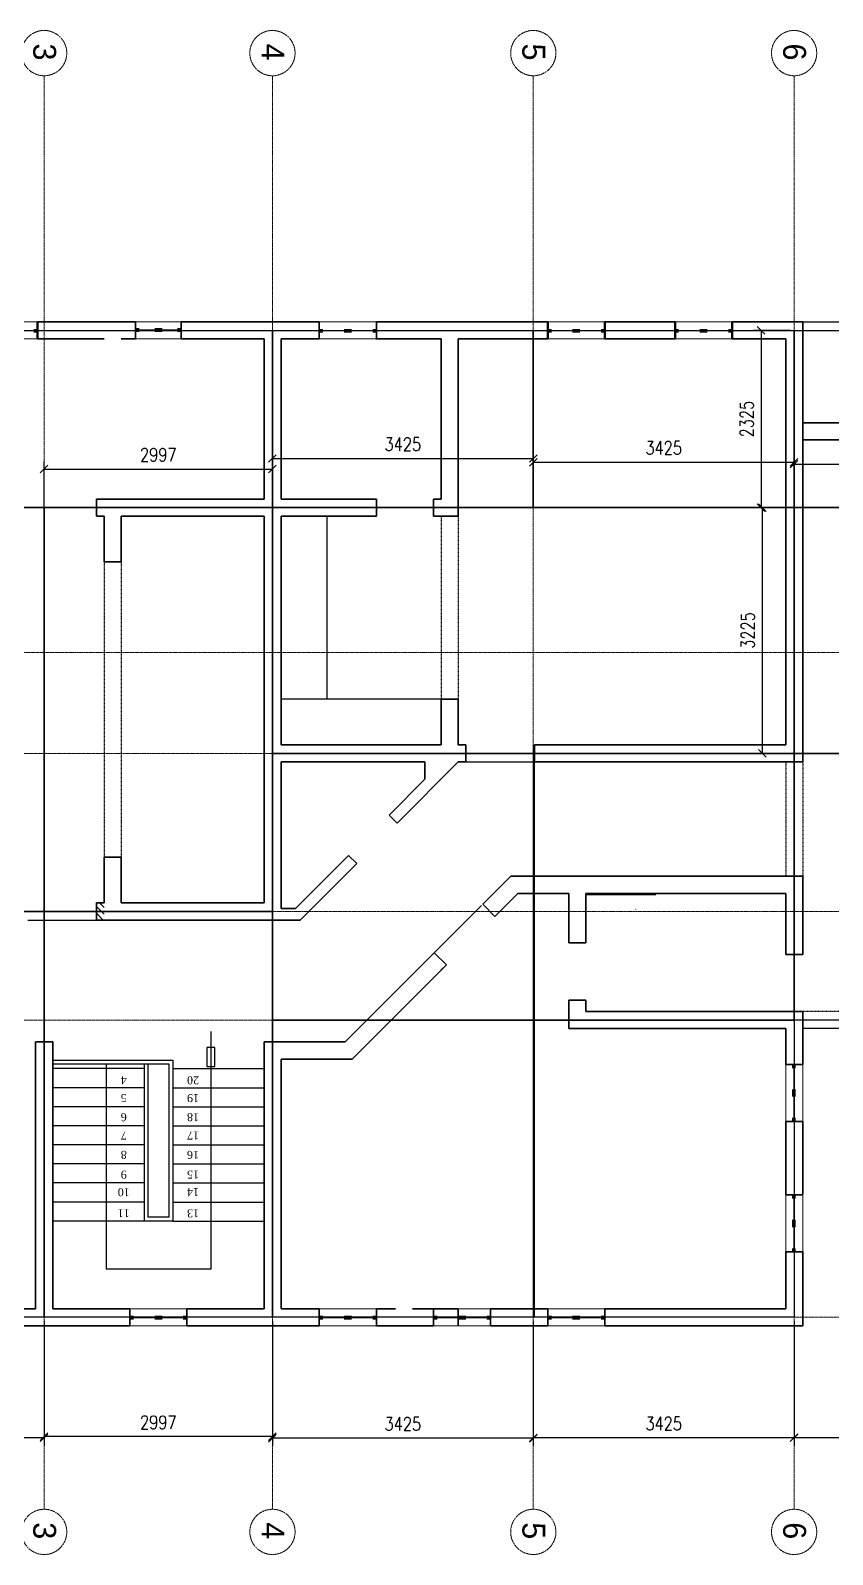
# Model space of a CAD drawing. Header units: inches. Extents: x 13 to 34639, y 6 to 20010.
# Drawn here: x 13871 to 24404, y 11 to 20010 of the extents above; entities that cross this region are included whole.
import ezdxf

# ---------------------------------------------------------------- set-up
doc = ezdxf.new("R2010")
doc.units = ezdxf.units.IN
doc.header["$MEASUREMENT"] = 0
doc.linetypes.add('HIDDEN', pattern=[0.25, 0.125, -0.125])
doc.linetypes.add('PHANTOM2', pattern=[31.75, 15.875, -3.175, 3.175, -3.175, 3.175, -3.175])
doc.layers.get('Defpoints').update_dxf_attribs({"color": 140})
for name, color, linetype in [('3', 8, 'Continuous'), ('A-Text', 4, 'Continuous'), ('broken', 9, 'Continuous'), ('DIMENSIONS', 254, 'Continuous'), ('HACTH', 8, 'Continuous'), ('panel', 2, 'Continuous')]:
    doc.layers.add(name, color=color, linetype=linetype)
for name, color, linetype, lineweight in [('A-Dimension', 1, 'Continuous', 15), ('A-WALL', 5, 'Continuous', 120), ('A-WINDOW', 4, 'Continuous', 9), ('HATCH', 6, 'Continuous', 0), ('SANITARY', 212, 'Continuous', 5)]:
    doc.layers.add(name, color=color, linetype=linetype, lineweight=lineweight)
doc.styles.add('MPN', font='romans.shx', dxfattribs={"width": 0.8, "height": 1.75})
doc.styles.get("Standard").update_dxf_attribs({"font": 'arial.ttf'})
doc.styles.add('STYLE27', font='times.ttf', dxfattribs={"height": 200})
doc.dimstyles.new('MPN', dxfattribs={"dimtxt": 2.5, "dimasz": 2.5, "dimexe": 1.2, "dimexo": 1, "dimgap": 1, "dimtad": 1, "dimdec": 0, "dimzin": 0, "dimdsep": 46, "dimtxsty": 'MPN', "dimcen": 0.09, "dimclrd": 256, "dimclrt": 1, "dimadec": 0, "dimazin": 0, "dimtfac": 1, "dimtdec": 0, "dimtofl": 0, "dimtmove": 0, "dimatfit": 3, "dimfxl": 1, "dimtolj": 1, "dimtzin": 0, "dimarcsym": 0})

# ---------------------------------------------------------------- blocks, each defined once
blk = doc.blocks.new('win 750')
at = {"layer": 'A-WINDOW'}
for p, q in [((0, 225), (-750, 225)), ((-750, 0), (0, 0))]:
    blk.add_line(p, q, dxfattribs=at)
for points in [[(-375, 118, 50, 50, 0), (-425, 118, 15, 15, 0), (-700, 118, 50, 50, 0), (-750, 118, 50, 50, 0)], [(0, 118, 50, 50, 0), (-50, 118, 15, 15, 0), (-325, 118, 50, 50, 0), (-375, 118, 50, 50, 0)]]:
    blk.add_lwpolyline(points, format="xyseb", dxfattribs=at)
blk = doc.blocks.new('WIN-600')
at = {"layer": 'A-WINDOW'}
for p, q in [((0, 0), (0, 600)), ((225, 600), (225, 0))]:
    blk.add_line(p, q, dxfattribs=at)
for points in [[(107, 300, 50, 50, 0), (107, 350, 15, 15, 0), (107, 550, 50, 50, 0), (107, 600, 50, 50, 0)], [(107, 0, 50, 50, 0), (107, 50, 15, 15, 0), (107, 250, 50, 50, 0), (107, 300, 50, 50, 0)]]:
    blk.add_lwpolyline(points, format="xyseb", dxfattribs=at)
blk = doc.blocks.new('WIN 600')
at = {"layer": 'A-WINDOW', "rotation": 270}
blk.add_blockref('WIN-600', (0, 225), dxfattribs=at)
blk = doc.blocks.new('_Oblique')
at = {"color": 0, "linetype": 'ByBlock', "lineweight": -2}
blk.add_line((-0.5, -0.5), (0.5, 0.5), dxfattribs=at)
blk = doc.blocks.new('*D46')
at = {"layer": 'A-Dimension', "color": 0, "lineweight": -2, "transparency": 16777216}
for p, q in [((14051, 13319), (14051, 14355)), ((17049, 13086), (17049, 14355))]:
    blk.add_line(p, q, dxfattribs=at)
at = {"layer": 'A-Dimension', "lineweight": -2, "transparency": 16777216}
blk.add_line((14051, 14255), (17049, 14255), dxfattribs=at)
at = {"layer": 'Defpoints', "color": 0, "transparency": 16777216}
for p in [(17049, 14255), (14051, 13269), (17049, 13036)]:
    blk.add_point(p, dxfattribs=at)
at = {"layer": 'A-Dimension', "lineweight": -2, "transparency": 16777216, "xscale": 100, "yscale": 100, "zscale": 100, "rotation": 180}
blk.add_blockref('_Oblique', (14051, 14255), dxfattribs=at)
at = {"layer": 'A-Dimension', "lineweight": -2, "transparency": 16777216, "xscale": 100, "yscale": 100, "zscale": 100}
blk.add_blockref('_Oblique', (17049, 14255), dxfattribs=at)
at = {"layer": 'A-Dimension', "color": 1, "transparency": 16777216, "insert": (15550, 14443), "char_height": 175, "attachment_point": 5, "style": 'MPN'}
blk.add_mtext('\\A1;2997', dxfattribs=at)
blk = doc.blocks.new('*D27')
at = {"layer": 'A-Dimension', "color": 0, "lineweight": -2, "transparency": 16777216}
for p, q in [((17049, 13799), (17049, 14493)), ((20474, 13799), (20474, 14493))]:
    blk.add_line(p, q, dxfattribs=at)
at = {"layer": 'A-Dimension', "lineweight": -2, "transparency": 16777216}
blk.add_line((17049, 14393), (20474, 14393), dxfattribs=at)
at = {"layer": 'Defpoints', "color": 0, "transparency": 16777216}
for p in [(20474, 14393), (17049, 13749), (20474, 13749)]:
    blk.add_point(p, dxfattribs=at)
at = {"layer": 'A-Dimension', "lineweight": -2, "transparency": 16777216, "xscale": 100, "yscale": 100, "zscale": 100, "rotation": 180}
blk.add_blockref('_Oblique', (17049, 14393), dxfattribs=at)
at = {"layer": 'A-Dimension', "lineweight": -2, "transparency": 16777216, "xscale": 100, "yscale": 100, "zscale": 100}
blk.add_blockref('_Oblique', (20474, 14393), dxfattribs=at)
at = {"layer": 'A-Dimension', "color": 1, "transparency": 16777216, "insert": (18761, 14580), "char_height": 175, "attachment_point": 5, "style": 'MPN'}
blk.add_mtext('\\A1;3425', dxfattribs=at)
blk = doc.blocks.new('*D28')
at = {"layer": 'A-Dimension', "color": 0, "lineweight": -2, "transparency": 16777216}
for p, q in [((20474, 13799), (20474, 14444)), ((23899, 13799), (23899, 14444))]:
    blk.add_line(p, q, dxfattribs=at)
at = {"layer": 'A-Dimension', "lineweight": -2, "transparency": 16777216}
blk.add_line((20474, 14344), (23899, 14344), dxfattribs=at)
at = {"layer": 'Defpoints', "color": 0, "transparency": 16777216}
for p in [(23899, 14344), (20474, 13749), (23899, 13749)]:
    blk.add_point(p, dxfattribs=at)
at = {"layer": 'A-Dimension', "lineweight": -2, "transparency": 16777216, "xscale": 100, "yscale": 100, "zscale": 100, "rotation": 180}
blk.add_blockref('_Oblique', (20474, 14344), dxfattribs=at)
at = {"layer": 'A-Dimension', "lineweight": -2, "transparency": 16777216, "xscale": 100, "yscale": 100, "zscale": 100}
blk.add_blockref('_Oblique', (23899, 14344), dxfattribs=at)
at = {"layer": 'A-Dimension', "color": 1, "transparency": 16777216, "insert": (22186, 14532), "char_height": 175, "attachment_point": 5, "style": 'MPN'}
blk.add_mtext('\\A1;3425', dxfattribs=at)
blk = doc.blocks.new('*D36')
at = {"layer": 'A-Dimension', "color": 0, "lineweight": -2, "transparency": 16777216}
for p, q in [((27699, 3074), (27699, 1443)), ((23899, 2961), (23899, 1443))]:
    blk.add_line(p, q, dxfattribs=at)
at = {"layer": 'A-Dimension', "lineweight": -2, "transparency": 16777216}
blk.add_line((27699, 1543), (23899, 1543), dxfattribs=at)
at = {"layer": 'Defpoints', "color": 0, "transparency": 16777216}
for p in [(23899, 3011), (27699, 3124), (23899, 1543)]:
    blk.add_point(p, dxfattribs=at)
at = {"layer": 'A-Dimension', "lineweight": -2, "transparency": 16777216, "xscale": 100, "yscale": 100, "zscale": 100, "rotation": 180}
blk.add_blockref('_Oblique', (23899, 1543), dxfattribs=at)
at = {"layer": 'A-Dimension', "lineweight": -2, "transparency": 16777216, "xscale": 100, "yscale": 100, "zscale": 100}
blk.add_blockref('_Oblique', (27699, 1543), dxfattribs=at)
at = {"layer": 'A-Dimension', "color": 1, "transparency": 16777216, "insert": (25799, 1731), "char_height": 175, "attachment_point": 5, "style": 'MPN'}
blk.add_mtext('\\A1;3800', dxfattribs=at)
blk = doc.blocks.new('*D37')
at = {"layer": 'A-Dimension', "color": 0, "lineweight": -2, "transparency": 16777216}
for p, q in [((20474, 3074), (20474, 1442)), ((23899, 3074), (23899, 1442))]:
    blk.add_line(p, q, dxfattribs=at)
at = {"layer": 'A-Dimension', "lineweight": -2, "transparency": 16777216}
blk.add_line((23899, 1542), (20474, 1542), dxfattribs=at)
at = {"layer": 'Defpoints', "color": 0, "transparency": 16777216}
for p in [(20474, 3124), (23899, 3124), (20474, 1542)]:
    blk.add_point(p, dxfattribs=at)
at = {"layer": 'A-Dimension', "lineweight": -2, "transparency": 16777216, "xscale": 100, "yscale": 100, "zscale": 100, "rotation": 180}
blk.add_blockref('_Oblique', (20474, 1542), dxfattribs=at)
at = {"layer": 'A-Dimension', "lineweight": -2, "transparency": 16777216, "xscale": 100, "yscale": 100, "zscale": 100}
blk.add_blockref('_Oblique', (23899, 1542), dxfattribs=at)
at = {"layer": 'A-Dimension', "color": 1, "transparency": 16777216, "insert": (22186, 1729), "char_height": 175, "attachment_point": 5, "style": 'MPN'}
blk.add_mtext('\\A1;3425', dxfattribs=at)
blk = doc.blocks.new('*D38')
at = {"layer": 'A-Dimension', "color": 0, "lineweight": -2, "transparency": 16777216}
for p, q in [((17049, 3074), (17049, 1437)), ((20474, 3074), (20474, 1437))]:
    blk.add_line(p, q, dxfattribs=at)
at = {"layer": 'A-Dimension', "lineweight": -2, "transparency": 16777216}
blk.add_line((20474, 1537), (17049, 1537), dxfattribs=at)
at = {"layer": 'Defpoints', "color": 0, "transparency": 16777216}
for p in [(17049, 3124), (20474, 3124), (17049, 1537)]:
    blk.add_point(p, dxfattribs=at)
at = {"layer": 'A-Dimension', "lineweight": -2, "transparency": 16777216, "xscale": 100, "yscale": 100, "zscale": 100, "rotation": 180}
blk.add_blockref('_Oblique', (17049, 1537), dxfattribs=at)
at = {"layer": 'A-Dimension', "lineweight": -2, "transparency": 16777216, "xscale": 100, "yscale": 100, "zscale": 100}
blk.add_blockref('_Oblique', (20474, 1537), dxfattribs=at)
at = {"layer": 'A-Dimension', "color": 1, "transparency": 16777216, "insert": (18761, 1724), "char_height": 175, "attachment_point": 5, "style": 'MPN'}
blk.add_mtext('\\A1;3425', dxfattribs=at)
blk = doc.blocks.new('*D39')
at = {"layer": 'A-Dimension', "color": 0, "lineweight": -2, "transparency": 16777216}
for p, q in [((14051, 3074), (14051, 1458)), ((17049, 3074), (17049, 1458))]:
    blk.add_line(p, q, dxfattribs=at)
at = {"layer": 'A-Dimension', "lineweight": -2, "transparency": 16777216}
blk.add_line((17049, 1558), (14051, 1558), dxfattribs=at)
at = {"layer": 'Defpoints', "color": 0, "transparency": 16777216}
for p in [(14051, 3124), (17049, 3124), (14051, 1558)]:
    blk.add_point(p, dxfattribs=at)
at = {"layer": 'A-Dimension', "lineweight": -2, "transparency": 16777216, "xscale": 100, "yscale": 100, "zscale": 100, "rotation": 180}
blk.add_blockref('_Oblique', (14051, 1558), dxfattribs=at)
at = {"layer": 'A-Dimension', "lineweight": -2, "transparency": 16777216, "xscale": 100, "yscale": 100, "zscale": 100}
blk.add_blockref('_Oblique', (17049, 1558), dxfattribs=at)
at = {"layer": 'A-Dimension', "color": 1, "transparency": 16777216, "insert": (15550, 1745), "char_height": 175, "attachment_point": 5, "style": 'MPN'}
blk.add_mtext('\\A1;2997', dxfattribs=at)
blk = doc.blocks.new('*D40')
at = {"layer": 'A-Dimension', "color": 0, "lineweight": -2, "transparency": 16777216}
for p, q in [((10275, 3074), (10275, 1442)), ((14051, 3074), (14051, 1442))]:
    blk.add_line(p, q, dxfattribs=at)
at = {"layer": 'A-Dimension', "lineweight": -2, "transparency": 16777216}
blk.add_line((14051, 1542), (10275, 1542), dxfattribs=at)
at = {"layer": 'Defpoints', "color": 0, "transparency": 16777216}
for p in [(10275, 3124), (14051, 3124), (10275, 1542)]:
    blk.add_point(p, dxfattribs=at)
at = {"layer": 'A-Dimension', "lineweight": -2, "transparency": 16777216, "xscale": 100, "yscale": 100, "zscale": 100, "rotation": 180}
blk.add_blockref('_Oblique', (10275, 1542), dxfattribs=at)
at = {"layer": 'A-Dimension', "lineweight": -2, "transparency": 16777216, "xscale": 100, "yscale": 100, "zscale": 100}
blk.add_blockref('_Oblique', (14051, 1542), dxfattribs=at)
at = {"layer": 'A-Dimension', "color": 1, "transparency": 16777216, "insert": (12163, 1730), "char_height": 175, "attachment_point": 5, "style": 'MPN'}
blk.add_mtext('\\A1;3776', dxfattribs=at)
blk = doc.blocks.new('*D42')
at = {"layer": 'A-Dimension', "color": 0, "lineweight": -2, "transparency": 16777216}
for p, q in [((23849, 16074), (23365, 16074)), ((23849, 13749), (23365, 13749))]:
    blk.add_line(p, q, dxfattribs=at)
at = {"layer": 'A-Dimension', "lineweight": -2, "transparency": 16777216}
blk.add_line((23465, 16074), (23465, 13749), dxfattribs=at)
at = {"layer": 'Defpoints', "color": 0, "transparency": 16777216}
for p in [(23899, 16074), (23465, 13749), (23899, 13749)]:
    blk.add_point(p, dxfattribs=at)
at = {"layer": 'A-Dimension', "lineweight": -2, "transparency": 16777216, "xscale": 100, "yscale": 100, "zscale": 100}
for p, rotation in [((23465, 16074), 90), ((23465, 13749), 270)]:
    blk.add_blockref('_Oblique', p, dxfattribs=dict(at, rotation=rotation))
at = {"layer": 'A-Dimension', "color": 1, "transparency": 16777216, "insert": (23278, 14911), "char_height": 175, "attachment_point": 5, "rotation": 90, "style": 'MPN'}
blk.add_mtext('\\A1;2325', dxfattribs=at)
blk = doc.blocks.new('*D43')
at = {"layer": 'A-Dimension', "color": 0, "lineweight": -2, "transparency": 16777216}
for p, q in [((23849, 13749), (23380, 13749)), ((23849, 10524), (23380, 10524))]:
    blk.add_line(p, q, dxfattribs=at)
at = {"layer": 'A-Dimension', "lineweight": -2, "transparency": 16777216}
blk.add_line((23480, 13749), (23480, 10524), dxfattribs=at)
at = {"layer": 'Defpoints', "color": 0, "transparency": 16777216}
for p in [(23899, 13749), (23480, 10524), (23899, 10524)]:
    blk.add_point(p, dxfattribs=at)
at = {"layer": 'A-Dimension', "lineweight": -2, "transparency": 16777216, "xscale": 100, "yscale": 100, "zscale": 100}
for p, rotation in [((23480, 13749), 90), ((23480, 10524), 270)]:
    blk.add_blockref('_Oblique', p, dxfattribs=dict(at, rotation=rotation))
at = {"layer": 'A-Dimension', "color": 1, "transparency": 16777216, "insert": (23292, 12136), "char_height": 175, "attachment_point": 5, "rotation": 90, "style": 'MPN'}
blk.add_mtext('\\A1;3225', dxfattribs=at)
blk = doc.blocks.new('*D44')
at = {"layer": 'A-Dimension', "color": 0, "lineweight": -2, "transparency": 16777216}
for p, q in [((23899, 13799), (23899, 14419)), ((27699, 13799), (27699, 14419))]:
    blk.add_line(p, q, dxfattribs=at)
at = {"layer": 'A-Dimension', "lineweight": -2, "transparency": 16777216}
blk.add_line((23899, 14319), (27699, 14319), dxfattribs=at)
at = {"layer": 'Defpoints', "color": 0, "transparency": 16777216}
for p in [(27699, 14319), (23899, 13749), (27699, 13749)]:
    blk.add_point(p, dxfattribs=at)
at = {"layer": 'A-Dimension', "lineweight": -2, "transparency": 16777216, "xscale": 100, "yscale": 100, "zscale": 100, "rotation": 180}
blk.add_blockref('_Oblique', (23899, 14319), dxfattribs=at)
at = {"layer": 'A-Dimension', "lineweight": -2, "transparency": 16777216, "xscale": 100, "yscale": 100, "zscale": 100}
blk.add_blockref('_Oblique', (27699, 14319), dxfattribs=at)
at = {"layer": 'A-Dimension', "color": 1, "transparency": 16777216, "insert": (25799, 14507), "char_height": 175, "attachment_point": 5, "style": 'MPN'}
blk.add_mtext('\\A1;3800', dxfattribs=at)

msp = doc.modelspace()

# ---------------------------------------------------------------- hatches: boundary and pattern name
at = {"layer": 'HATCH', "lineweight": -2, "ltscale": 1000}
h = msp.add_hatch(dxfattribs=at)
h.set_pattern_fill('ANSI31', color=256, scale=500, angle=-90, style=0)
h.set_pattern_definition([(315, (-570461.95, 557475.026), (44.194174, 44.194174), [])])
h.paths.add_polyline_path([(14738.9, 8336.5), (14838.9, 8336.5), (14838.9, 8561.5), (14738.9, 8561.5)])

# ---------------------------------------------------------------- linework, layer by layer
at = {"layer": 'A-WALL', "lineweight": 35}
for p, q in [((15251.4, 16186.5), (13964.7, 16186.5)), ((13964.7, 16186.5), (15251.4, 16186.5)), ((15251.4, 15961.5), (15251.4, 16186.5)), ((17663.9, 16186.5), (15851.4, 16186.5)), ((15851.4, 15961.5), (15851.4, 16186.5)), ((17663.9, 16186.5), (17663.9, 15961.5)), ((20663.9, 16186.5), (18413.9, 16186.5)), ((18413.9, 16186.5), (18413.9, 15961.5)), ((22334.9, 16186.5), (21413.9, 16186.5)), ((24013.9, 16186.5), (23084.9, 16186.5)), ((24011.4, 16186.5), (23788.9, 16186.5)), ((24011.4, 16186.5), (24011.4, 15961.5)), ((24013.9, 16186.5), (24013.9, 10411.5)), ((14838.9, 15961.5), (13964.7, 15961.5)), ((13964.7, 15961.5), (14838.9, 15961.5)), ((15251.4, 15961.5), (15063.9, 15961.5)), ((15063.9, 15961.5), (15251.4, 15961.5)), ((15851.4, 15961.5), (16938.9, 15961.5)), ((16938.9, 15961.5), (16938.9, 13861.5)), ((17163.9, 15961.5), (17163.9, 13861.5)), ((17163.9, 15961.5), (17663.9, 15961.5)), ((18412.5, 15961.5), (19263.9, 15961.5)), ((19263.9, 15961.5), (19263.9, 13861.5)), ((20663.9, 15961.5), (19488.9, 15961.5)), ((19488.9, 15961.5), (19488.9, 13636.5)), ((22334.9, 15961.5), (21413.9, 15961.5)), ((23788.9, 15961.5), (23084.9, 15961.5)), ((23788.9, 15961.5), (23788.9, 10636.5)), ((24011.4, 15961.5), (24013.9, 15961.5)), ((25038.9, 14861.5), (24013.9, 14861.5)), ((25038.9, 14636.5), (24013.9, 14636.5)), ((14738.9, 13861.5), (14738.9, 13636.5)), ((14738.9, 13861.5), (14838.9, 13861.5)), ((16938.9, 13861.5), (14838.9, 13861.5)), ((18413.9, 13861.5), (17163.9, 13861.5)), ((18413.9, 13861.5), (18413.9, 13636.5)), ((19163.9, 13861.5), (19163.9, 13636.5)), ((19163.9, 13861.5), (19263.9, 13861.5)), ((14738.9, 13636.5), (14838.9, 13636.5)), ((14838.9, 13636.5), (14838.9, 13036.5)), ((16938.9, 13636.5), (15063.9, 13636.5)), ((15063.9, 13636.5), (15063.9, 13036.5)), ((16938.9, 13636.5), (16938.9, 8561.5)), ((18413.9, 13636.5), (17163.9, 13636.5)), ((17163.9, 13636.5), (17163.9, 10636.5)), ((19163.9, 13636.5), (19263.9, 13636.5)), ((19488.9, 13636.5), (19263.9, 13636.5)), ((15063.9, 13036.5), (14838.9, 13036.5)), ((19263.9, 11236.5), (19263.9, 10636.5)), ((19488.9, 11236.5), (19263.9, 11236.5)), ((19488.9, 11236.5), (19488.9, 10636.5)), ((19263.9, 10636.5), (17163.9, 10636.5)), ((19588.9, 10636.5), (19488.9, 10636.5)), ((19588.9, 10636.5), (19588.9, 10411.5)), ((23788.9, 10636.5), (20488.9, 10636.5)), ((20488.9, 10636.5), (20488.9, 10411.5)), ((17163.9, 10411.5), (17163.9, 8486.5)), ((19049.8, 10411.5), (17163.9, 10411.5)), ((19488.9, 10411.5), (18685.5, 9608.1)), ((19049.8, 10411.5), (19049.8, 10184.6)), ((19588.9, 10411.5), (19488.9, 10411.5)), ((24013.9, 10411.5), (20488.9, 10411.5)), ((19049.8, 10184.6), (18579.4, 9714.1)), ((18579.4, 9714.1), (18685.5, 9608.1)), ((15063.9, 9161.5), (14838.9, 9161.5)), ((14838.9, 9161.5), (14838.9, 8561.5)), ((15063.9, 9161.5), (15063.9, 8561.5)), ((18049.1, 9183.8), (17351.8, 8486.5)), ((18155.2, 9077.7), (17413.9, 8336.5)), ((18049.1, 9183.8), (18155.2, 9077.7)), ((20178.4, 8911.5), (19810.1, 8543.1)), ((24013.9, 8911.5), (20178.4, 8911.5)), ((24013.9, 8911.5), (24013.9, 7886.5)), ((20271.6, 8686.5), (19969.2, 8384)), ((20938.9, 8686.5), (20271.6, 8686.5)), ((20938.9, 8686.5), (20938.9, 8036.5)), ((23788.9, 8686.5), (21163.9, 8686.5)), ((21163.9, 8686.5), (21163.9, 8036.5)), ((23788.9, 8686.5), (23788.9, 7886.5)), ((14738.9, 8561.5), (14738.9, 8336.5)), ((14738.9, 8561.5), (14838.9, 8561.5)), ((16938.9, 8561.5), (15063.9, 8561.5)), ((17351.8, 8486.5), (17163.9, 8486.5)), ((19810.1, 8543.1), (19969.2, 8384)), ((14738.9, 8336.5), (14838.9, 8336.5)), ((17163.9, 8336.5), (14838.9, 8336.5)), ((17413.9, 8336.5), (17163.9, 8336.5)), ((21163.9, 8036.5), (20938.9, 8036.5)), ((19173.7, 7906.7), (18003.4, 6736.5)), ((19173.7, 7906.7), (19332.8, 7747.6)), ((24013.9, 7886.5), (23788.9, 7886.5)), ((19332.8, 7747.6), (18096.6, 6511.5)), ((19332.8, 7747.6), (19262.1, 7676.9)), ((19103, 7517.8), (18888.9, 7303.8)), ((20938.9, 7286.5), (20938.9, 6911.5)), ((21163.9, 7286.5), (20938.9, 7286.5)), ((21163.9, 7286.5), (21163.9, 7136.5)), ((24013.9, 7136.5), (21163.9, 7136.5)), ((24013.9, 7136.5), (24013.9, 6442.2)), ((23788.9, 6911.5), (20938.9, 6911.5)), ((21163.9, 6911.5), (20938.9, 6911.5)), ((23788.9, 6911.5), (23788.9, 6442.2)), ((13938.9, 6736.5), (13938.9, 3236.5)), ((14163.9, 6736.5), (13938.9, 6736.5)), ((14163.9, 6736.5), (14163.9, 3236.5)), ((16938.9, 6736.5), (16938.9, 3236.5)), ((18003.4, 6736.5), (16938.9, 6736.5)), ((17163.9, 6511.5), (17163.9, 3236.5)), ((18096.6, 6511.5), (17163.9, 6511.5)), ((24013.9, 6442.2), (23788.9, 6442.2)), ((24013.9, 5692.2), (23788.9, 5692.2)), ((23788.9, 5692.2), (23788.9, 4730.7)), ((24013.9, 5692.2), (24013.9, 4741)), ((24013.9, 4730.7), (23788.9, 4730.7)), ((23788.9, 3980.7), (23788.9, 3236.5)), ((24013.9, 3980.7), (23788.9, 3980.7)), ((24013.9, 3980.7), (24013.9, 3011.5)), ((13938.9, 3236.5), (13076.4, 3236.5)), ((15176.4, 3236.5), (14163.9, 3236.5)), ((15176.4, 3236.5), (15176.4, 3011.5)), ((16938.9, 3236.5), (15926.4, 3236.5)), ((15926.4, 3236.5), (15926.4, 3011.5)), ((17663.9, 3236.5), (17163.9, 3236.5)), ((17663.9, 3236.5), (17663.9, 3011.5)), ((18663.9, 3236.5), (18413.9, 3236.5)), ((18413.9, 3236.5), (18413.9, 3011.5)), ((19488.9, 3236.5), (18888.9, 3236.5)), ((19163.9, 3236.5), (18888.9, 3236.5)), ((19163.9, 3236.5), (19163.9, 3011.5)), ((19163.9, 3236.5), (19163.9, 3011.5)), ((19488.9, 3011.5), (19488.9, 3236.5)), ((20663.9, 3236.5), (19913.9, 3236.5)), ((19913.9, 3236.5), (19913.9, 3011.5)), ((20663.9, 3236.5), (20663.9, 3011.5)), ((20663.9, 3236.5), (20663.9, 3011.5)), ((23788.9, 3236.5), (21413.9, 3236.5)), ((21413.9, 3236.5), (21413.9, 3011.5)), ((15176.4, 3011.5), (13226.4, 3011.5)), ((17663.9, 3011.5), (15926.4, 3011.5)), ((19163.9, 3011.5), (18413.9, 3011.5)), ((20663.9, 3011.5), (19913.9, 3011.5)), ((24013.9, 3011.5), (21413.9, 3011.5))]:
    msp.add_line(p, q, dxfattribs=at)
at = {"layer": 'A-WALL'}
for p, q in [((13964.7, 16186.5), (13964.7, 15961.5)), ((20663.9, 16186.5), (20663.9, 15961.5)), ((21413.9, 16186.5), (21413.9, 15961.5)), ((22334.9, 16186.5), (22334.9, 15961.5)), ((23084.9, 16186.5), (23084.9, 15961.5))]:
    msp.add_line(p, q, dxfattribs=at)
at = {"layer": 'broken', "linetype": 'HIDDEN', "lineweight": -2, "ltscale": 2}
for p, q in [((19263.9, 13636.5), (19263.9, 11236.5)), ((19488.9, 13636.5), (19488.9, 11236.5)), ((14838.9, 13036.5), (14838.9, 9161.5)), ((15063.9, 13036.5), (15063.9, 9161.5)), ((23788.9, 10411.5), (23788.9, 8911.5)), ((24013.9, 10411.5), (24013.9, 8911.5)), ((25831.1, 7136.5), (24013.9, 7136.5))]:
    msp.add_line(p, q, dxfattribs=at)
at = {"layer": 'HACTH', "lineweight": -2, "ltscale": 1000}
for p, q in [((24013.9, 16186.5), (27596.9, 16186.5)), ((19488.9, 10411.5), (20488.9, 10411.5)), ((13838.9, 8336.5), (14838.9, 8336.5)), ((16239.3, 6876.1), (16239.3, 3754.2)), ((14163.9, 6497.6), (15738.9, 6497.6)), ((14163.9, 6447.6), (15688.9, 6447.6)), ((14863.6, 6447.6), (14863.6, 3754.2)), ((16239.3, 5482.7), (16239.3, 3754.2)), ((16239.3, 3754.2), (14863.6, 3754.2))]:
    msp.add_line(p, q, dxfattribs=at)
at = {"layer": 'HACTH', "ltscale": 10}
for p, q in [((17763.9, 13636.5), (17763.9, 11236.5)), ((19263.9, 11236.5), (17163.9, 11236.5)), ((25703.7, 6911.5), (24013.9, 6911.5)), ((15363.9, 6447.6), (15363.9, 4386.5)), ((15413.9, 6447.6), (15413.9, 4436.5)), ((15688.9, 6447.6), (15688.9, 4436.5)), ((15738.9, 6497.6), (15738.9, 4386.5)), ((15363.9, 6386.5), (14163.9, 6386.5)), ((15738.9, 6386.5), (16938.9, 6386.5)), ((15363.9, 6136.5), (14163.9, 6136.5)), ((15738.9, 6136.5), (16938.9, 6136.5)), ((15363.9, 5886.5), (14163.9, 5886.5)), ((15738.9, 5886.5), (16938.9, 5886.5)), ((15363.9, 5636.5), (14163.9, 5636.5)), ((15738.9, 5636.5), (16938.9, 5636.5)), ((15363.9, 5386.5), (14163.9, 5386.5)), ((15738.9, 5386.5), (16938.9, 5386.5)), ((15363.9, 5136.5), (14163.9, 5136.5)), ((15738.9, 5136.5), (16938.9, 5136.5)), ((15363.9, 4886.5), (14163.9, 4886.5)), ((15738.9, 4886.5), (16938.9, 4886.5)), ((15363.9, 4636.5), (14163.9, 4636.5)), ((15738.9, 4636.5), (16938.9, 4636.5)), ((15688.9, 4436.5), (15413.9, 4436.5)), ((15363.9, 4386.5), (14163.9, 4386.5)), ((15738.9, 4386.5), (15363.9, 4386.5)), ((15738.9, 4386.5), (16938.9, 4386.5))]:
    msp.add_line(p, q, dxfattribs=at)
at = {"layer": 'HACTH', "lineweight": -2, "ltscale": 1000}
msp.add_lwpolyline([(16185.7, 6415.2), (16292.8, 6415.2), (16292.8, 6662.8), (16185.7, 6662.8)], close=True, dxfattribs=at)
at = {"layer": 'HATCH', "linetype": 'PHANTOM2'}
for p, q in [((14051.4, 604.5), (14051.4, 19416)), ((17048.9, 604.5), (17048.9, 19416)), ((20473.9, 604.5), (20473.9, 19416)), ((23898.9, 604.5), (23898.9, 19416)), ((703.4, 16074), (34045.5, 16074)), ((695.5, 13749), (34037.5, 13749)), ((607.3, 11849), (33949.4, 11849)), ((703.4, 10524), (34045.5, 10524)), ((703.4, 8449), (34045.5, 8449)), ((703.4, 7024), (34045.5, 7024)), ((703.4, 3124), (34045.5, 3124))]:
    msp.add_line(p, q, dxfattribs=at)
at = {"layer": 'HATCH', "lineweight": -2, "ltscale": 1000}
msp.add_line((19156, 7889.1), (19792.4, 8525.5), dxfattribs=at)
at = {"layer": 'HATCH', "linetype": 'PHANTOM2'}
for centre in [(14051.4, 19713), (17048.9, 19713), (20473.9, 19713), (23898.9, 19713), (14051.4, 307.5), (17048.9, 307.5), (20473.9, 307.5), (23898.9, 307.5)]:
    msp.add_circle(centre, 296.9, dxfattribs=at)
at = {"layer": 'panel'}
for points in [[(11198.9, 16074), (17048.9, 16074), (17048.9, 13749), (11198.9, 13749)], [(17048.9, 16074), (20473.9, 16074), (20473.9, 13749), (17048.9, 13749)], [(20473.9, 16074), (23898.9, 16074), (23898.9, 13749), (20473.9, 13749)], [(23898.9, 16074), (27698.9, 16074), (27698.9, 13749), (23898.9, 13749)], [(10275.2, 13749), (14051.4, 13749), (14051.4, 8449), (10275.2, 8449)], [(14051.4, 13749), (17048.9, 13749), (17048.9, 8449), (14051.4, 8449)], [(17048.9, 13749), (23898.9, 13749), (23898.9, 10524), (17048.9, 10524)], [(17048.9, 13749), (23898.9, 13749), (23898.9, 10524), (17048.9, 10524)], [(23898.9, 13749), (27698.9, 13749), (27698.9, 10524), (23898.9, 10524)], [(17048.9, 10524), (23898.9, 10524), (23898.9, 7024), (17048.9, 7024)], [(17048.9, 10524), (23898.9, 10524), (23898.9, 7024), (17048.9, 7024)], [(17048.9, 10524), (20473.9, 10524), (20473.9, 7024), (17048.9, 7024)], [(20488.9, 10524), (23898.9, 10524), (23898.9, 7024), (20488.9, 7024)], [(23898.9, 10524), (27698.9, 10524), (27698.9, 7024), (23898.9, 7024)], [(10275.2, 8449), (14051.4, 8449), (14051.4, 3124), (10275.2, 3124)], [(14051.4, 8449), (17048.9, 8449), (17048.9, 3124), (14051.4, 3124)], [(17048.9, 7024), (23898.9, 7024), (23898.9, 3124), (17048.9, 3124)], [(17048.9, 7024), (20473.9, 7024), (20473.9, 3124), (17048.9, 3124)], [(20488.9, 7024), (23898.9, 7024), (23898.9, 3124), (20488.9, 3124)]]:
    msp.add_lwpolyline(points, close=True, dxfattribs=at)
at = {"layer": 'SANITARY'}
for p, q in [((21163.9, 8665.3), (22084.6, 8665.3)), ((21163.9, 8036.5), (21163.9, 8665.3)), ((21817.5, 8479.2), (21819.2, 8477.7)), ((21819.4, 8474.8), (21819.4, 8477.1))]:
    msp.add_line(p, q, dxfattribs=at)
msp.add_arc((21818.7, 8477.1), 0.72, 0, 48.67764, dxfattribs=at)

# ---------------------------------------------------------------- block references
at = {"layer": 'A-WALL'}
for p, rotation in [((13214.7, 16186.5), 180), ((17663.9, 16186.5), 180), ((20663.9, 16186.5), 180), ((22334.9, 16186.5), 180), ((24013.9, 6442.2), 89.99999999999996), ((24013.9, 4730.7), 89.99999999999996), ((15176.4, 3236.5), 180), ((17663.9, 3236.5), 180), ((19163.9, 3236.5), 180), ((20663.9, 3236.5), 180)]:
    msp.add_blockref('win 750', p, dxfattribs=dict(at, rotation=rotation))
at = {"layer": 'A-WALL', "xscale": -1}
msp.add_blockref('WIN 600', (15851.4, 15961.5), dxfattribs=at)

# ---------------------------------------------------------------- texts
at = {"layer": '3', "width": 0.8, "flags": 9}
for tag, p, s in [('YSIZE', (18413.9, 15961.5), '470'), ('XSIZE', (18413.9, 15961.5), '900'), ('YSIZE', (18413.9, 3011.5), '470'), ('XSIZE', (18413.9, 3011.5), '900')]:
    msp.add_attdef(tag, p, s, height=0.6, dxfattribs=at)
at = {"layer": 'A-Text', "char_height": 300, "width": 2445, "attachment_point": 3, "rotation": 270}
for s, insert in [('{\\fCentury Gothic|b0|i0|c0|p34;\\C4;3}', (14208.1, 19616.2)), ('{\\fCentury Gothic|b0|i0|c0|p34;\\C4;4}', (17205.6, 19616.2)), ('{\\fCentury Gothic|b0|i0|c0|p34;\\C4;5}', (20630.6, 19616.2)), ('{\\fCentury Gothic|b0|i0|c0|p34;\\C4;6}', (24055.6, 19616.2)), ('{\\fCentury Gothic|b0|i0|c0|p34;\\C4;3}', (14208.1, 210.8)), ('{\\fCentury Gothic|b0|i0|c0|p34;\\C4;4}', (17205.6, 210.8)), ('{\\fCentury Gothic|b0|i0|c0|p34;\\C4;5}', (20630.6, 210.8)), ('{\\fCentury Gothic|b0|i0|c0|p34;\\C4;6}', (24055.6, 210.8))]:
    msp.add_mtext(s, dxfattribs=dict(at, insert=insert))
at = {"layer": 'DIMENSIONS', "color": 7, "lineweight": -2, "ltscale": 1000, "char_height": 105, "attachment_point": 5, "rotation": 180, "style": 'STYLE27'}
for s, insert in [('\\A1;4', (15096.7, 6235)), ('\\A1;20', (16006.1, 6235)), ('\\A1;5', (15096.7, 6000.5)), ('\\A1;19', (16006.1, 6000.5)), ('\\A1;6', (15096.7, 5750.1)), ('\\A1;18', (16006.1, 5750.1)), ('\\A1;7', (15096.7, 5507.3)), ('\\A1;17', (16006.1, 5507.3)), ('\\A1;8', (15096.7, 5255.5)), ('\\A1;16', (16006.1, 5255.5)), ('\\A1;9', (15096.7, 4995.8)), ('\\A1;10', (15096.7, 4765.8)), ('\\A1;14', (16006.1, 4765.8)), ('\\A1;11', (15096.7, 4488.6)), ('\\A1;13', (16006.1, 4488.6))]:
    msp.add_mtext(s, dxfattribs=dict(at, insert=insert))
at = {"layer": 'DIMENSIONS', "color": 7, "lineweight": -2, "ltscale": 1000, "insert": (16006.1, 4995.8), "char_height": 105, "width": 41.254, "attachment_point": 5, "rotation": 180, "style": 'STYLE27'}
msp.add_mtext('\\A1;15', dxfattribs=at)

# ---------------------------------------------------------------- dimensions: what is measured, and where the dimension line sits
at = {"layer": 'A-Dimension'}
for base, p1, p2, picture, middle in [((23465.4, 13749), (23898.9, 16074), (23898.9, 13749), '*D42', (23277.9, 14911.5)), ((23480, 10524), (23898.9, 13749), (23898.9, 10524), '*D43', (23292.5, 12136.5))]:
    dim = msp.add_linear_dim(base=base, p1=p1, p2=p2, angle=90, dimstyle='MPN', override={"dimtxt": 1.75, "dimasz": 1, "dimexe": 1, "dimexo": 0.5, "dimpost": '\\X', "dimblk": 'Oblique', "dimldrblk": 'Oblique', "dimfxl": 0.18}, dxfattribs=at)
    dim.commit()
    dim.dimension.update_dxf_attribs({"geometry": picture, "text_midpoint": middle})
for base, p1, p2, picture, middle in [((20473.9, 14392.9), (17048.9, 13749), (20473.9, 13749), '*D27', (18761.4, 14580.4)), ((23898.9, 14344.1), (20473.9, 13749), (23898.9, 13749), '*D28', (22186.4, 14531.6)), ((27698.9, 14319.1), (23898.9, 13749), (27698.9, 13749), '*D44', (25798.9, 14506.6)), ((17048.9074337, 14255.2439411), (14051.4074337, 13268.9277207), (17048.9074337, 13036.4782956), '*D46', (15550.1574337, 14442.7439411)), ((10275.2, 1542.5), (14051.4, 3124), (10275.2, 3124), '*D40', (12163.3, 1730)), ((14051.4074337, 1557.7269907), (17048.9074337, 3123.9782956), (14051.4074337, 3123.9782956), '*D39', (15550.1574337, 1745.2269907)), ((17048.9, 1536.9), (20473.9, 3124), (17048.9, 3124), '*D38', (18761.4, 1724.4)), ((20473.9, 1541.9), (23898.9, 3124), (20473.9, 3124), '*D37', (22186.4, 1729.4)), ((23898.9, 1543.3), (27698.9, 3124), (23898.9, 3011.5), '*D36', (25798.9, 1730.8))]:
    dim = msp.add_linear_dim(base=base, p1=p1, p2=p2, dimstyle='MPN', override={"dimtxt": 1.75, "dimasz": 1, "dimexe": 1, "dimexo": 0.5, "dimpost": '\\X', "dimblk": 'Oblique', "dimldrblk": 'Oblique', "dimfxl": 0.18}, dxfattribs=at)
    dim.commit()
    dim.dimension.update_dxf_attribs({"geometry": picture, "text_midpoint": middle})

doc.saveas('drawing.dxf')
